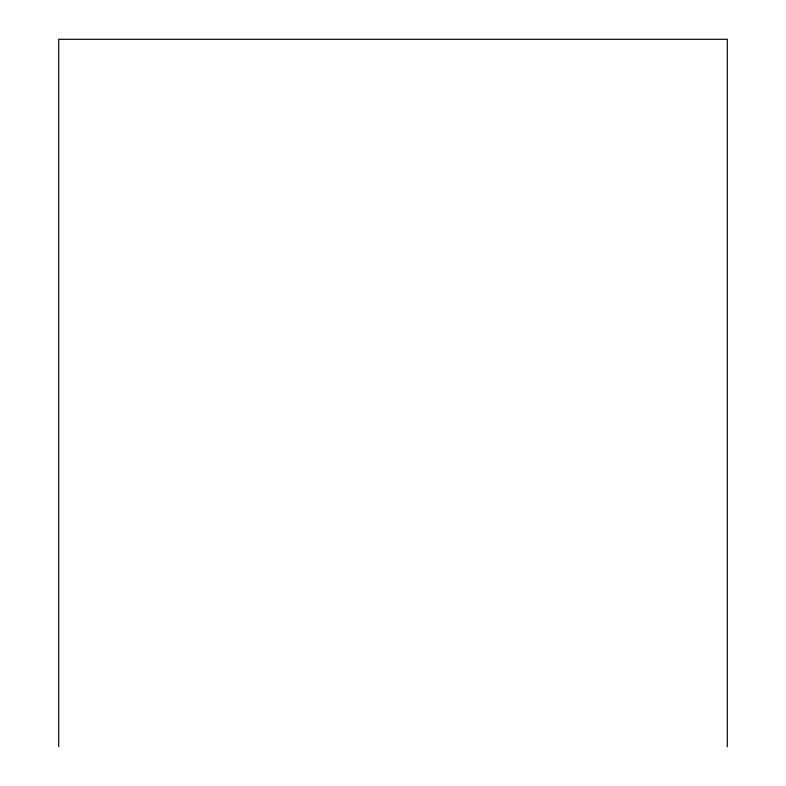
<?xml version="1.0" encoding="UTF-8"?>
<svg xmlns="http://www.w3.org/2000/svg" width="786" height="786" viewBox="0 0 786 786"><rect width="100%" height="100%" fill="white"/><g stroke="black" fill="none" stroke-linecap="round" stroke-linejoin="round"><path stroke-width="1.18" d="M727.305 746.7L727.305 39.3L58.695 39.3L58.695 746.7"/></g></svg>
